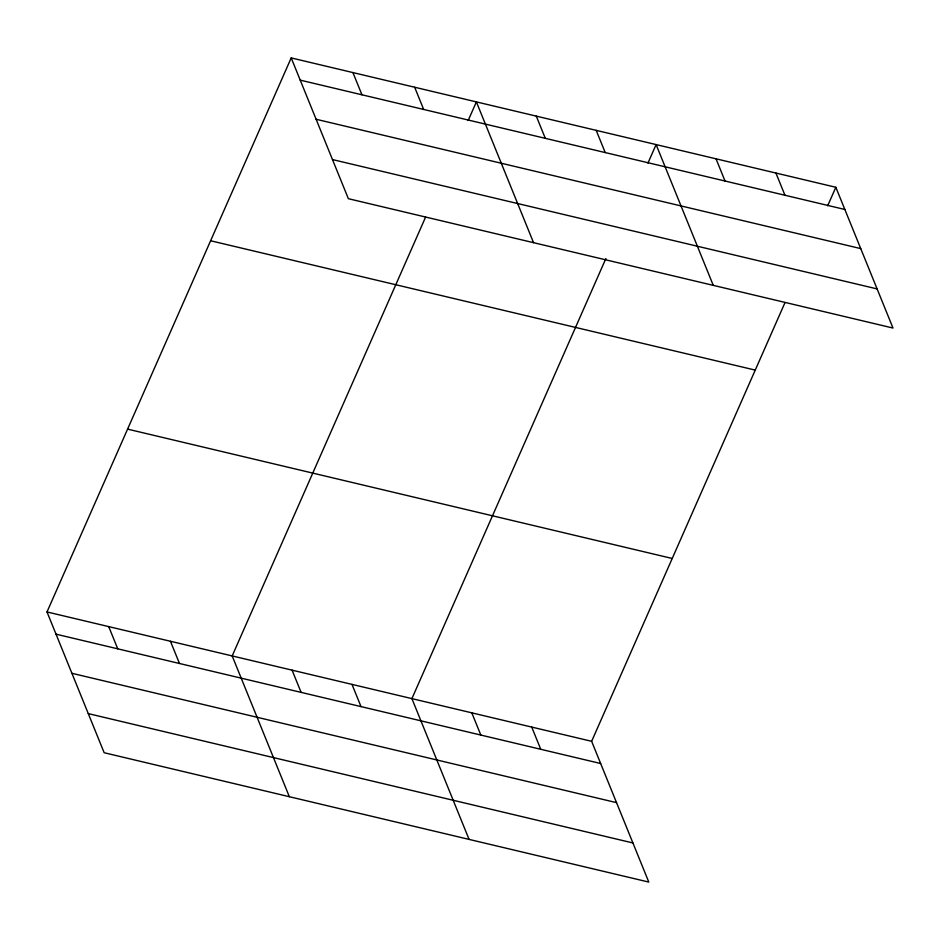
<?xml version="1.0" encoding="UTF-8"?>
<svg xmlns="http://www.w3.org/2000/svg" width="940" height="940" viewBox="0 0 940 940"><rect width="100%" height="100%" fill="white"/><g stroke="black" fill="none" stroke-linecap="round" stroke-linejoin="round"><path stroke-width="1.41" d="M785.029 302.527L591.636 741.308L648.8 882.084L104.164 752.729L47 611.952L291.2 57.916L835.836 187.272L893 328.048L348.364 198.692L291.2 57.916M425.573 217.163L232.18 655.932L289.344 796.709M468.202 120.449L476.38 101.896L533.544 242.673M605.889 258.524L411.908 698.62L469.072 839.397M647.93 163.125L656.108 144.584L713.272 285.361M827.658 205.813L835.836 187.272M300.224 80.135L844.86 209.479M316.11 119.263L860.746 248.607M332.478 159.565L877.114 288.921M210.619 240.758L755.255 370.102M127.582 429.122L672.218 558.478M47 611.952L591.636 741.308M56.024 634.171L600.648 763.515M71.91 673.298L616.546 802.643M88.278 713.613L632.914 842.957M775.923 173.042L784.947 195.25M716.022 158.813L725.034 181.02M596.195 130.355L605.219 152.574M536.293 116.125L545.306 138.345M414.657 87.244L423.67 109.451M352.923 72.58L361.947 94.787M531.723 727.078L540.747 749.286M471.81 712.849L480.834 735.068M351.995 684.391L361.019 706.61M292.082 670.161L301.106 692.38M170.446 641.28L179.47 663.487M108.723 626.616L117.747 648.835"/></g></svg>
